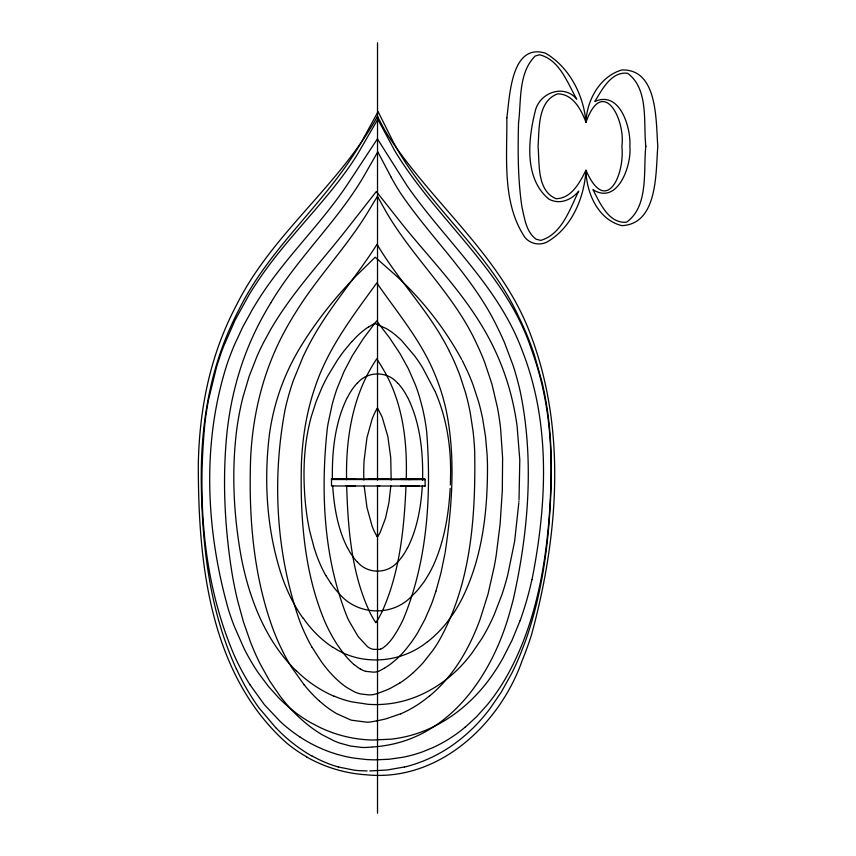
<?xml version="1.0" encoding="UTF-8"?>
<svg xmlns="http://www.w3.org/2000/svg" width="856" height="856" viewBox="0 0 856 856"><rect width="100%" height="100%" fill="white"/><g stroke="black" fill="none" stroke-linecap="round" stroke-linejoin="round"><path stroke-width="1.28" d="M420.703 479.221L400.619 479.403L406.204 479.467C407.51 441.364 402.727 401.55 382.675 368.348A194.162 194.162 0 0 0 379.786 363.554L376.758 358.835C352.79 394.177 345.685 437.855 346.584 479.799M422.586 480.441C423.239 452.257 420.285 423.025 407.681 397.43M391.149 480.077L390.743 457.789L387.864 436.592L382.129 417L377.517 408.055L376.715 409.307M450.417 483.233L450.63 472.373A247.609 247.609 0 0 0 450.053 454.418C448.544 433.018 443.911 411.757 435.362 392.048M405.979 486.208C404.182 528.024 399.923 570.813 383.049 609.547A120.364 120.364 0 0 1 380.781 614.223A97.274 97.274 0 0 1 377.967 619.327L377.667 619.819A73.156 73.156 0 0 1 375.848 622.708L374.511 620.707A77.468 77.468 0 0 1 372.681 617.69L372.392 617.187A94.46 94.46 0 0 1 370.755 614.191C351.581 574.729 348.092 529.8 346.669 486.593M502.312 490.263L502.611 457.939L500.621 428.674A292.099 292.099 0 0 0 497.507 407.83L491.943 384.162L484.796 362.644A256.019 256.019 0 0 0 476.621 343.695C454.461 295.095 413.705 258.705 386.859 213.08L377.432 196.334L367.47 212.769C346.52 246.935 318.528 276.103 297.182 310.011A335.991 335.991 0 0 0 286.739 327.506C263.883 367.962 252.338 414.176 250.551 460.453C248.721 517.687 253.408 576.152 273.428 630.177A240.975 240.975 0 0 0 279.837 645.424L283.486 652.893M450.384 483.918L450.342 484.935M502.29 490.734L500.129 523.926L496.287 554.709A425.914 425.914 0 0 1 494.212 566.715L488.048 594L480.152 619.155A256.682 256.682 0 0 1 476.824 627.78C466.392 653.577 451.24 678.091 429.584 695.949M450.181 488.348C448.822 512.519 445.002 536.873 435.907 559.439A128.475 128.475 0 0 1 429.241 573.445L425.443 579.705A100.334 100.334 0 0 1 423.859 582.08L418.327 589.292A77.275 77.275 0 0 1 411.779 596.108C392.155 617.165 356.631 615.357 338.719 593.069A84.284 84.284 0 0 1 330.758 583.214M550.119 507.544C552.184 472.073 552.077 436.25 545.925 401.164A328.683 328.683 0 0 0 542.009 381.937L534.305 354.748A302.061 302.061 0 0 0 518.426 316.26C488.284 250.294 427.369 205.665 393.428 142.321L378.085 111.633L361.617 141.721C326.821 202.209 269.694 246.774 238.803 309.968A318.518 318.518 0 0 0 228.734 331.186C207.655 379.732 200.347 433.19 201.342 485.823C202.369 548.065 210.137 611.74 236.31 668.846M519.025 499.69L519.795 460.025L517.152 426.63A281.121 281.121 0 0 0 514.167 408.761C508.774 381.605 498.93 355.358 485.127 331.358A292.142 292.142 0 0 0 478.525 320.39C457.297 286.781 429.712 257.913 404.642 227.257L376.319 191.519L348.21 227.407C323.525 259.068 295.78 288.547 274.648 322.851A301.002 301.002 0 0 0 270.271 330.191L263.712 342.229A262.524 262.524 0 0 0 256.993 356.331L249.117 376.458L243.018 396.916A285.968 285.968 0 0 0 236.459 431.756C231.505 473.272 233.731 515.558 241.146 556.646A302.425 302.425 0 0 0 250.434 593.219M550.076 508.271C547.701 548.386 541.976 588.511 530.121 626.999A343.748 343.748 0 0 1 525.349 641.294L520.673 653.524A279.998 279.998 0 0 1 511.706 673.394L501.252 692.162L489.718 708.982A180.776 180.776 0 0 1 473.678 727.44L468.446 732.394A159.291 159.291 0 0 1 460.186 739.434L454.761 743.564A143.273 143.273 0 0 1 404.439 767.083M422.34 485.78C420.959 506.977 417.321 528.516 407.681 547.647M518.907 501.498L518.95 500.899M549.734 509.192C552.109 471.463 551.853 433.264 544.416 396.071A304.704 304.704 0 0 0 531.48 349.601C505.703 270.999 436.507 219.906 394.948 151.084L377.806 119.305L359.691 150.538A237.487 237.487 0 0 1 350.307 165.326C321.471 206.885 283.614 241.392 255.998 283.892A355.615 355.615 0 0 0 249.01 294.86L235.036 320.187L223.512 346.616A306.277 306.277 0 0 0 216.418 367.524L208.489 399.998A353.4 353.4 0 0 0 205.13 421.141C197.212 500.182 202.829 582.915 234.737 656.466A238.075 238.075 0 0 0 250.027 684.875M549.702 509.673C545.935 565.848 535.674 622.997 508.625 672.987A224.721 224.721 0 0 1 501.092 685.742L499.519 688.149A196.976 196.976 0 0 1 487.214 704.905L476.3 717.007L465.075 727.3M518.832 502.707L514.616 541.42L507.704 575.114A285.337 285.337 0 0 1 501.916 594.663L494.329 614.373A202.893 202.893 0 0 1 481.96 638.416L471.859 653.235A160.093 160.093 0 0 1 469.067 656.809C448.758 682.5 418.563 701.257 385.585 704.124A108.231 108.231 0 0 1 368.037 704.306L351.42 701.781A107.374 107.374 0 0 1 338.216 697.768L334.108 696.131M390.85 485.759L388.945 502.579L385.542 518.105L380.203 532.346L377.571 536.937L376.715 535.77M445.184 552.323C452.129 506.078 455.756 457.286 446.265 410.741A211.004 211.004 0 0 0 433.585 371.29C419.708 338.837 396.649 311.712 376.811 282.908C353.485 315.126 328.544 347.397 315.629 385.542C306.673 410.869 302.393 437.662 301.376 464.455C300.167 517.538 304.041 572.257 324.884 621.691A168.471 168.471 0 0 0 329.817 631.953L331.839 635.676A154.208 154.208 0 0 0 336.9 644.14L343.138 652.935M445.013 553.297L440.926 573.081L435.971 591.079M532.004 579.608C546.877 504.452 550.879 423.474 522.321 350.896C498.716 286.503 445.441 240.932 407.189 185.923L377.421 138.854L346.819 185.377C319.063 226.605 281.988 260.791 256.083 303.388A327.377 327.377 0 0 0 252.488 309.305L242.794 326.939L234.662 344.358A287.776 287.776 0 0 0 227.097 364.057C201.556 443.344 205.932 530.624 228.563 610.039A290.473 290.473 0 0 0 234.159 625.982L243.789 647.917A213.765 213.765 0 0 0 258.341 672.934L268.431 686.384L278.414 697.522A158.67 158.67 0 0 0 281.603 700.679L285.583 704.381A146.087 146.087 0 0 0 311.103 722.881L320.347 727.643A134.413 134.413 0 0 0 329.806 731.655L332.363 732.597M215.412 355.229C206.97 381.476 201.984 408.761 199.716 436.218A451.358 451.358 0 0 0 198.325 463.428C198.1 561.162 209.099 673.586 286.321 742.762A146.333 146.333 0 0 0 306.79 756.95M435.918 591.261L432.719 600.784A209.934 209.934 0 0 1 431.156 604.957L424.94 619.337L417.889 632.338A147.96 147.96 0 0 1 411.319 642.31L406.964 647.981A102.367 102.367 0 0 1 396.692 659.024L391.759 663.154A68.876 68.876 0 0 1 385.339 667.594L384.387 668.172M520.02 620.793L512.016 640.331L502.761 658.499A206.735 206.735 0 0 1 494.49 671.907C472.619 705.077 438.454 731.334 398.746 738.054A130.08 130.08 0 0 1 391.353 739.145L373.055 740.033A128.849 128.849 0 0 1 332.363 732.618M347.343 397.43C334.921 422.618 331.914 451.369 332.395 479.125M377.517 116.234C339.714 185.153 272.861 233.014 237.273 303.548A315.832 315.832 0 0 0 215.402 355.229M270.774 302.906C297.535 257.795 336.997 221.843 363.586 176.657L377.796 151.854L391.117 177.139M351.87 341.469L343.919 351.067A185.024 185.024 0 0 0 337.36 360.237L327.891 375.784A192.547 192.547 0 0 0 322.081 387.222L316.121 401.528L311.242 416.754A191.605 191.605 0 0 0 308.588 427.743C303.816 450.299 303.163 473.529 304.843 496.459A267.072 267.072 0 0 0 307.625 520.191L308.192 523.369A223.876 223.876 0 0 0 309.744 531.266L314.366 548.75M357.551 382.974C367.684 370.958 387.34 370.958 397.473 382.974M397.473 562.114C387.34 574.119 367.684 574.119 357.551 562.114M413.362 672.591L419.119 667.027A130.208 130.208 0 0 0 423.645 662.127L432.965 650.26A147.746 147.746 0 0 0 438.433 641.85C471.292 584.52 475.765 515.858 474.684 451.144A295.727 295.727 0 0 0 473.068 431.274L470.319 413.255A239.734 239.734 0 0 0 465.557 392.808L460.196 376.223A231.131 231.131 0 0 0 452.054 356.791L449.357 351.27M427.444 641.743C401.175 663.175 361.467 666.524 333.08 647.264M399.838 682.992L390.914 688.021A85.001 85.001 0 0 1 382.129 691.734L378.384 693.125A31.265 31.265 0 0 1 372.841 694.676L370.263 694.869A31.79 31.79 0 0 1 368.551 694.869L361.157 694.034A33.876 33.876 0 0 1 360.451 693.884L358.322 693.317A33.266 33.266 0 0 1 354.074 691.659L346.926 687.571A69.946 69.946 0 0 1 344.872 686.148L344.059 685.56A91.517 91.517 0 0 1 332.363 675.02L329.325 671.735A135.751 135.751 0 0 1 321.503 661.87L312.076 647.286M384.226 668.269L379.679 670.794A15.804 15.804 0 0 1 376.8 671.821L375.602 672.003A20.555 20.555 0 0 1 373.43 672.153L365.908 671.361M368.765 326.949L374.671 323.343L386.163 328.522A65.473 65.473 0 0 1 398.126 337.328L399.699 338.676A95.583 95.583 0 0 1 401.678 340.592L414.721 356.01A181.162 181.162 0 0 1 422.639 367.759L435.083 391.406M406.204 479.467L424.523 479.371L425.111 479.585L425.122 486.058L331.497 485.973L331.497 479.51L332.182 479.221L355.903 479.349L345.428 479.36L350.5 479.285L346.926 479.264M400.544 713.84L386.388 718.698A107.546 107.546 0 0 1 379.219 720.345L376.918 720.827M380.503 649.148L380.974 648.998A8.025 8.025 0 0 0 382.311 648.367C390.796 642.653 395.932 633.237 400.736 624.495A142.738 142.738 0 0 0 403.422 618.963C427.765 560.134 431.499 494.351 426.673 431.488A231.377 231.377 0 0 0 424.662 418.434L424.383 416.947A208.725 208.725 0 0 0 422.49 408.077L419.601 397.27A181.975 181.975 0 0 0 415.385 384.815L408.462 368.936L400.18 353.87L389.555 337.842L376.629 320.947L363.233 338.741L352.405 355.604L344.219 371.151L337.168 388.271A198.731 198.731 0 0 0 332.139 404.685L328.169 423.121A247.801 247.801 0 0 0 327.324 428.321C320.497 491.151 323.44 557.085 346.905 616.352A148.056 148.056 0 0 0 349.109 621.124L358.14 636.543L367.47 646.622A20.351 20.351 0 0 0 368.915 647.618L369.888 648.163A10.978 10.978 0 0 0 371.739 648.912L372.606 649.137A16.178 16.178 0 0 0 373.997 649.362L378.994 649.415A10.679 10.679 0 0 0 380.46 649.158M404.406 766.976L387.126 770.004L369.824 770.935M376.672 720.87L371.172 721.865A41.57 41.57 0 0 1 368.701 722.132L368.465 722.143A32.71 32.71 0 0 1 366.999 722.218L351.773 720.238A47.957 47.957 0 0 1 350.479 719.864L336.504 713.562A101.094 101.094 0 0 1 324.156 705.012L319.459 701.043M372.403 747.02L374.8 746.817A129.245 129.245 0 0 0 390.261 744.634C455.082 731.655 494.608 669.381 510.518 609.6A359.852 359.852 0 0 0 513.215 599.682C528.377 532.314 534.326 461.106 520.534 392.936A286.482 286.482 0 0 0 512.872 364.849L504.74 343.235A282.79 282.79 0 0 0 497.432 327.409C473.464 277.291 431.916 239.188 400.972 193.766A203.535 203.535 0 0 1 391.106 177.149M371.846 747.063L366.957 747.395A62.659 62.659 0 0 1 361.992 747.448L350.532 746.036L339.725 743.104A87.023 87.023 0 0 1 333.872 740.761L322.07 734.705A128.496 128.496 0 0 1 303.409 721.137L298.316 716.59A164.63 164.63 0 0 1 284.534 701.738L280.5 696.698M331.614 485.352L331.925 485.427M379.7 485.78L377.378 485.769M346.701 485.791C343.267 485.898 356.749 485.962 355.251 485.78M403.09 485.791L400.619 485.866L419.119 485.78M408.301 479.456L411.105 479.414L405.958 479.328L407.424 479.317M425.111 479.585L331.497 479.51M420.831 479.135L424.394 479.178L418.819 479.135L425.015 478.996L331.283 478.911L346.113 479.21M367.128 770.924L359.22 770.646A87.505 87.505 0 0 1 354.309 770.186L338.377 766.987M374.896 479.264L368.583 479.189L388.838 479.21L374.104 479.2M424.266 485.759L425.122 486.058M312.237 756.094L316.945 758.566A132.894 132.894 0 0 0 326.072 762.728A111.408 111.408 0 0 0 338.366 767.008M300.071 737.07L305.004 740.162A140.084 140.084 0 0 0 318.058 747.106L322.894 749.246A136.072 136.072 0 0 0 336.932 754.264L342.197 755.698A135.708 135.708 0 0 0 354.266 758.149L366.229 759.507A142.685 142.685 0 0 0 375.859 759.839L389.17 759.24L402.844 757.271A135.205 135.205 0 0 0 422.821 751.739L432.858 747.641A143.262 143.262 0 0 0 465.043 727.268M354.138 664.566L358.129 667.605A36.851 36.851 0 0 0 360.248 668.953M296.208 670.794C274.337 649.618 259.828 621.938 250.476 593.208M276.349 728.392L259.529 708.5M304.201 684.939L291.693 667.434A193.563 193.563 0 0 1 283.486 652.893M280.18 696.281L269.458 680.638L260.064 663.732A257.495 257.495 0 0 1 250.423 641.85L243.479 621.959L237.668 600.858A406.012 406.012 0 0 1 232.458 575.799C224.711 528.858 222.228 480.794 226.904 433.382A358.065 358.065 0 0 1 228.135 423.249C232.736 389.255 242.633 355.903 258.245 325.323A325.291 325.291 0 0 1 270.774 302.917M303.163 618.396L300.039 613.848A146.076 146.076 0 0 1 295.609 606.679L292.388 600.826A182.446 182.446 0 0 1 281.538 575.221C266.655 529.864 263.659 480.869 269.512 433.65A243.767 243.767 0 0 1 272.754 415.834C277.258 395.354 284.674 375.527 294.678 357.113A255.677 255.677 0 0 1 299.14 349.184C315.415 322.177 335.188 297.246 357.284 274.765L375.185 257.217L395.194 274.883C421.848 299.086 444.446 327.891 461.694 359.488M330.748 583.214L325.943 575.617M250.059 684.853L264.408 704.702L280.222 721.49A153.203 153.203 0 0 0 300.06 737.08M462.294 360.633L462.732 361.478M347.343 547.647C337.703 528.516 334.065 506.977 332.684 485.78M463.064 362.131L467.387 371.119A216.226 216.226 0 0 1 473.004 384.697L478.525 401.582A225.62 225.62 0 0 1 482.666 418.819L485.502 436.421L487.107 454.654A297.096 297.096 0 0 1 487.481 465.632C487.706 510.882 482.484 557.513 462.122 598.494A149.372 149.372 0 0 1 453.091 613.945L448.79 619.969A112.371 112.371 0 0 1 427.497 641.818M449.218 350.981C430.087 312.215 398.896 281.335 377.036 244.292C355.08 279.035 326.896 309.722 308.117 346.487A271.427 271.427 0 0 0 302.971 356.92L293.447 380.246A256.543 256.543 0 0 0 285.112 409.468C271.866 479.542 276.007 554.121 299.868 621.488A194.494 194.494 0 0 0 312.033 647.307M364.196 486.144L366.946 507.383L371.953 525.659A59.503 59.503 0 0 0 376.661 535.803M377.517 42.8L377.517 480.163M377.517 485.513L377.517 813.2M413.341 672.581A106.305 106.305 0 0 1 399.848 683.013M319.438 701.064A139.624 139.624 0 0 1 304.233 684.907M429.53 695.885A118.342 118.342 0 0 1 400.576 713.915M354.084 664.62A78.624 78.624 0 0 1 343.203 652.893M365.897 671.404A22.106 22.106 0 0 1 360.269 668.932M377.496 116.245A217.167 217.167 0 0 0 388.859 136.81C433.425 204.627 501.68 256.565 530.56 334.578C567.014 430.258 557.962 537.953 531.48 634.927A335.659 335.659 0 0 1 522.181 660.554C499.604 724.946 438.112 782.127 366.218 774.787A138.779 138.779 0 0 1 306.748 757.036M259.443 708.565A232.458 232.458 0 0 1 236.406 668.803M312.173 756.212A155.439 155.439 0 0 1 276.445 728.306M531.929 579.587A331.807 331.807 0 0 1 520.063 620.814M352.03 341.608A78.527 78.527 0 0 1 368.669 326.81M325.847 575.681A138.126 138.126 0 0 1 314.462 548.728M397.58 382.867A59.877 59.877 0 0 1 407.552 397.494M347.472 397.494A59.877 59.877 0 0 1 357.444 382.867M357.444 562.21A59.877 59.877 0 0 1 347.472 547.583M407.552 547.583A59.877 59.877 0 0 1 397.58 562.21M376.661 409.275A59.503 59.503 0 0 0 372.018 419.44L366.946 437.694L364.1 460.475A198.153 198.153 0 0 0 363.875 480.077M332.941 647.468A108.915 108.915 0 0 1 303.366 618.257M334.054 696.26A123.382 123.382 0 0 1 296.315 670.687M518.533 122.889C517.827 150.913 517.773 179.107 521.935 206.895C524.557 218.194 526.055 231.848 536.124 239.22L540.714 240.386C562.018 234.244 569.764 209.089 578.731 191.123C574.269 196.634 567.903 200.796 560.755 201.588A20.105 20.105 0 0 1 548.739 199.02C524.118 178.53 528.099 139.678 535.118 111.665C538.927 92.908 563.697 83.364 576.666 99.114C567.485 82.861 559.557 59.631 539.494 54.763L535.128 56.057C518.137 73.113 521.347 100.805 518.533 122.889M645.831 146.29C643.134 170.451 649.105 206.039 626.538 222.186C608.67 223.844 599.863 202.797 592.951 189.636C617.936 205.558 631.814 164.887 629.866 146.29C631.118 127.961 620.012 90.212 594.834 101.49C602.046 89.709 611.216 71.241 627.576 73.284C649.126 88.96 643.22 123.071 645.831 146.29M506.848 117.775C507.223 157.568 501.734 202.947 525.103 237.668A18.211 18.211 0 0 0 546.438 242.323C571.626 228.306 584.263 198.004 585.953 170.248C606.251 216.407 624.955 174.763 621.884 146.29C625.64 119.241 602.752 75.242 585.953 122.344C581.427 109.868 572.792 93.636 557.513 93.903C537.482 101.35 539.387 128.796 538.06 146.29C539.622 163.517 536.68 190.61 556.025 198.688C571.423 198.603 579.951 182.275 585.953 170.248C586.392 192.857 598.034 219.821 621.884 225.631C658.243 224.037 655.664 171.853 657.804 146.29C655.814 121.787 658.285 68.897 621.884 69.957C599.746 76.355 586.735 100.387 585.953 122.344C583.738 95.251 569.475 67.324 545.647 53.265C510.946 42.319 509.769 96.728 506.848 117.775"/></g></svg>
